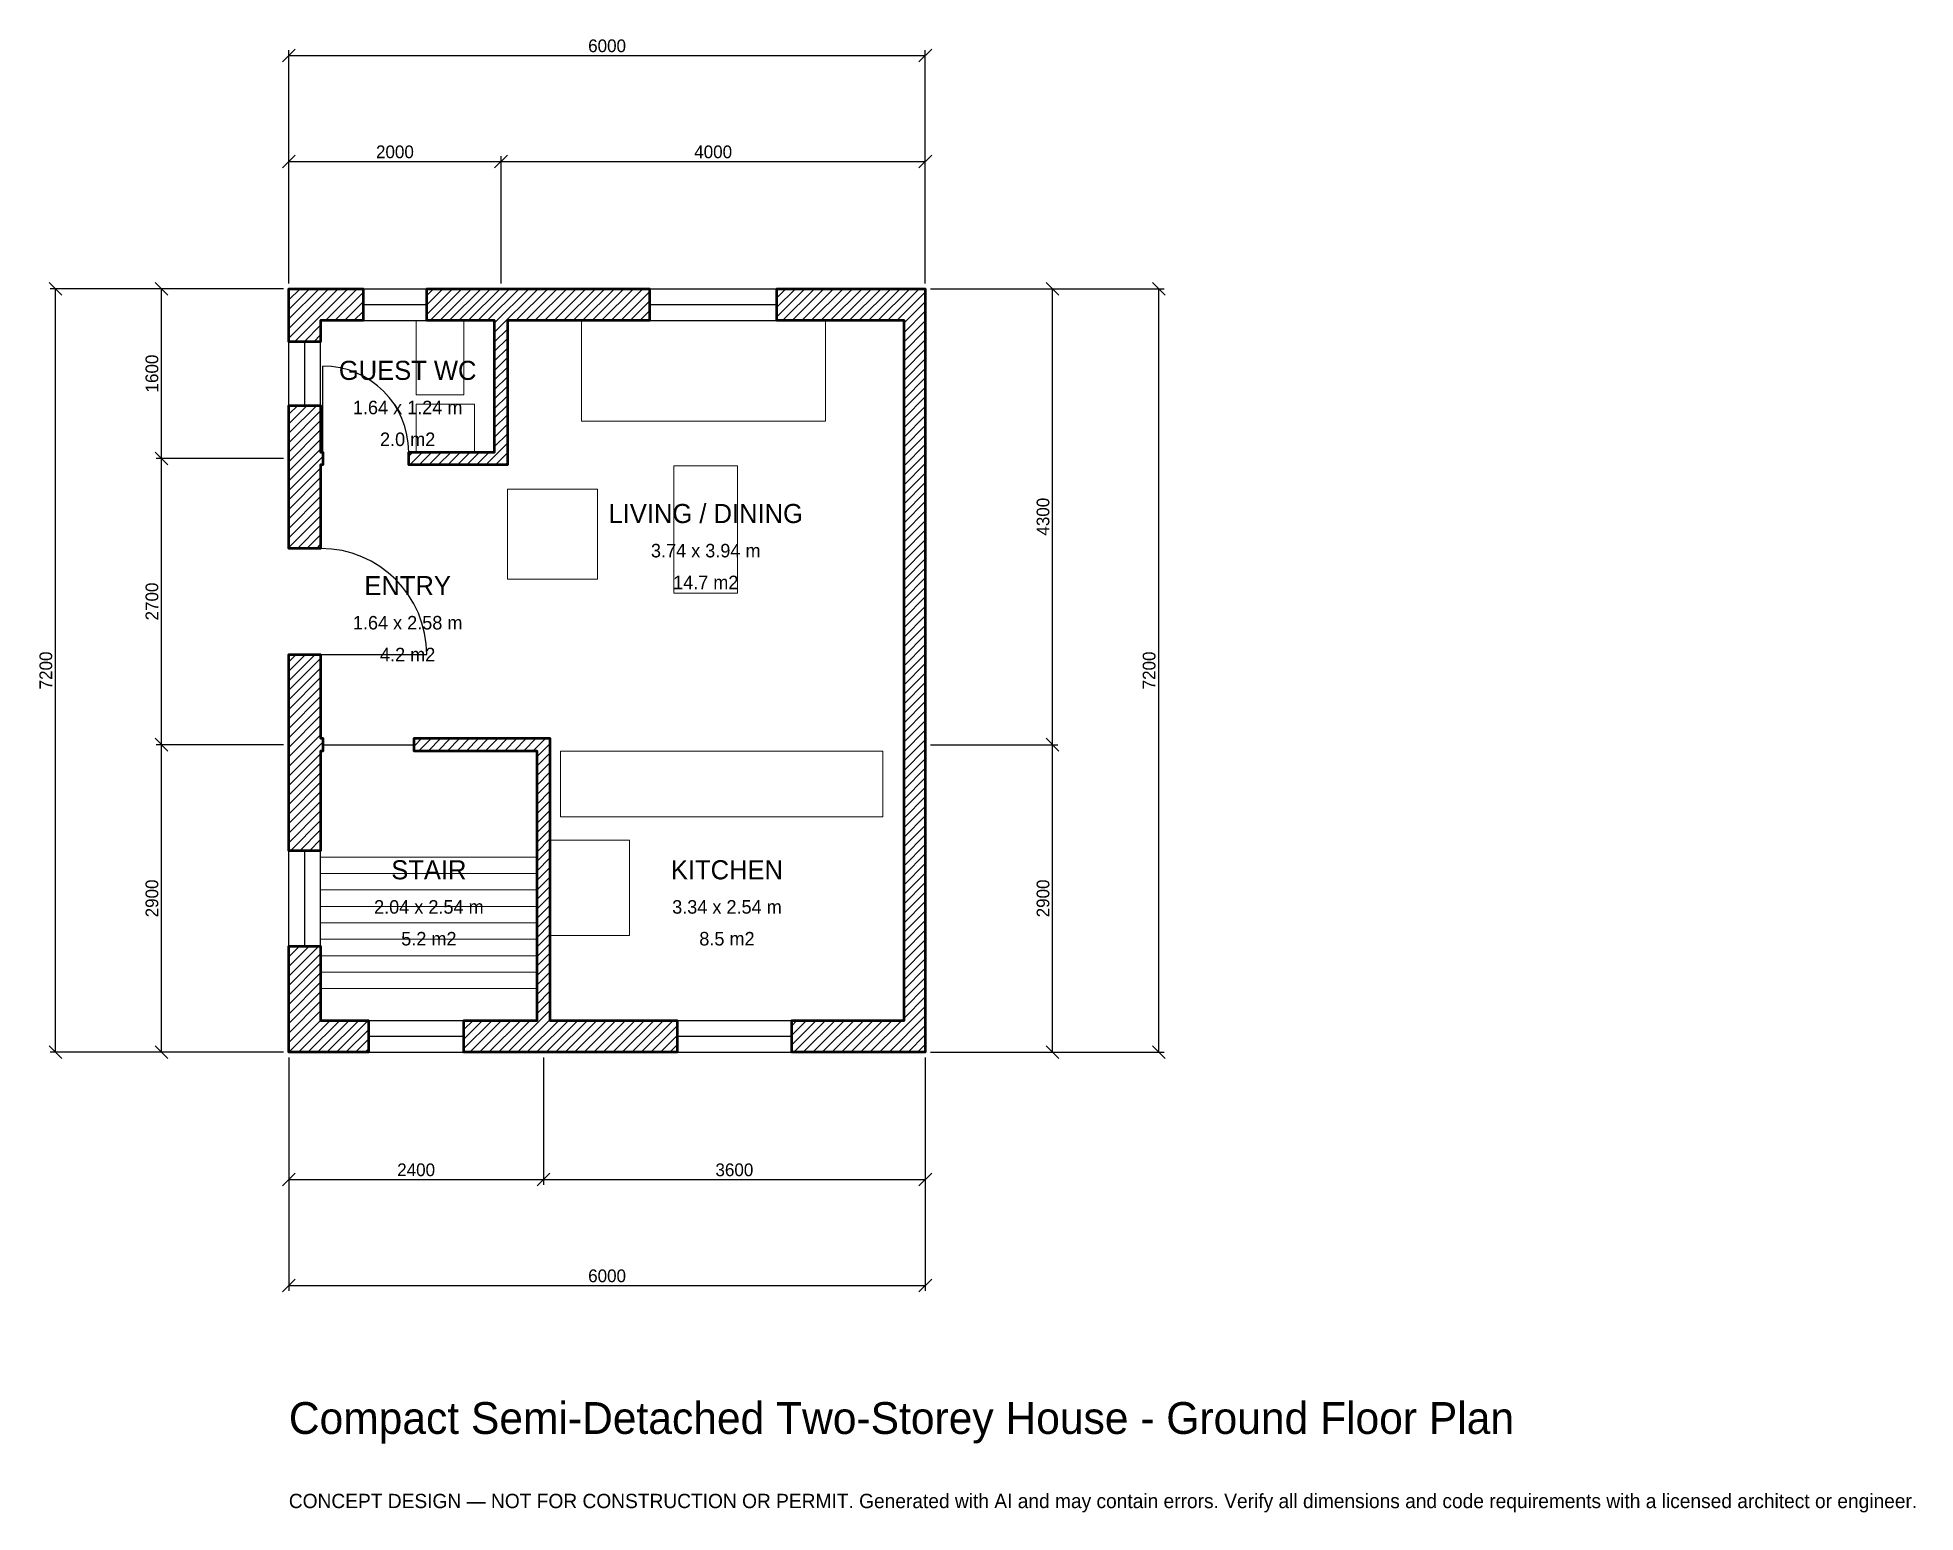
# Model space of a CAD drawing. Header units: millimetres. Extents: x -2369 to 15333, y -4341 to 9569.
import ezdxf
from ezdxf.enums import TextEntityAlignment as Align

# ---------------------------------------------------------------- set-up
doc = ezdxf.new("R2010")
doc.units = ezdxf.units.MM
for name, color, linetype, lineweight in [('A-ANNO-DIMS', 1, 'Continuous', 13), ('A-ANNO-TEXT', 7, 'Continuous', 18), ('A-AREA-IDEN', 7, 'Continuous', 18), ('A-DOOR', 2, 'Continuous', 25), ('A-FLOR-FIXT', 9, 'Continuous', 13), ('A-FLOR-STRS', 3, 'Continuous', 18), ('A-FURN', 9, 'Continuous', 13), ('A-GLAZ', 4, 'Continuous', 25), ('A-WALL', 7, 'Continuous', 50), ('A-WALL-PATT', 8, 'Continuous', 13)]:
    doc.layers.add(name, color=color, linetype=linetype, lineweight=lineweight)
doc.dimstyles.new('PLAN', dxfattribs={"dimtxt": 120, "dimasz": 80, "dimexe": 50, "dimexo": 50, "dimgap": 30, "dimtad": 1, "dimdec": 0, "dimtsz": 60, "dimcen": 2.5, "dimclrd": 1, "dimclre": 1, "dimazin": 3, "dimtfac": 1, "dimtmove": 0, "dimatfit": 3})

msp = doc.modelspace()

# ---------------------------------------------------------------- hatches: boundary and pattern name
at = {"layer": 'A-WALL-PATT'}
h = msp.add_hatch(dxfattribs=at)
h.set_pattern_fill('ANSI31', color=8, scale=20)
h.paths.add_polyline_path([(2340, -0.001), (2340, 0), (2250, 0), (1650, 0), (1650, 300), (2250, 300), (2340, 300), (2340, 2840), (2060, 2840), (1940, 2840), (1180, 2840), (1180, 2960), (1940, 2960), (2060, 2960), (2340, 2960), (2460, 2960), (2460, 2840), (2460, 300), (2550, 300), (3660, 300), (3660, 0), (2550, 0), (2460, 0), (2460, -0.001), (2340, -0.001)])
h.paths.add_polyline_path([(300, 0), (300, -0.001), (0, -0.001), (0, -0.001), (0, 0), (-0.001, 0), (-0.001, 300), (0, 300), (0, 1000), (300, 1000), (300, 300), (750, 300), (750, 0), (300, 0)])
h.paths.add_polyline_path([(0, 2750), (0, 2840), (-0.001, 2840), (-0.001, 2960), (0, 2960), (0, 3050), (0, 3750), (300, 3750), (300, 3050), (300, 2960), (320, 2960), (320, 2840), (300, 2840), (300, 2750), (300, 1900), (0, 1900), (0, 2750)])
h.paths.add_polyline_path([(0, 5450), (0, 5540), (-0.001, 5540), (-0.001, 5660), (0, 5660), (0, 5750), (0, 6100), (300, 6100), (300, 5750), (300, 5660), (320, 5660), (320, 5540), (300, 5540), (300, 5450), (300, 4750), (0, 4750), (0, 5450)])
h.paths.add_polyline_path([(0, 6900), (-0.001, 6900), (-0.001, 7200), (0, 7200), (0, 7200.001), (0, 7200.001), (300, 7200.001), (300, 7200), (700, 7200), (700, 6900), (300, 6900), (300, 6700), (0, 6700), (0, 6900)])
h.paths.add_polyline_path([(1850, 7200), (1940, 7200), (1940, 7200.001), (2060, 7200.001), (2060, 7200), (2150, 7200), (3400, 7200), (3400, 6900), (2150, 6900), (2060, 6900), (2060, 5660), (2060, 5540), (1940, 5540), (1130, 5540), (1130, 5660), (1940, 5660), (1940, 6900), (1850, 6900), (1300, 6900), (1300, 7200), (1850, 7200)])
h.paths.add_polyline_path([(5800, 7200), (5800, 7200.001), (6000, 7200.001), (6000, 7200), (6000.001, 7200), (6000.001, 6900), (6000, 6900), (6000, 3000), (6000, 2800), (6000, 300), (6000.001, 300), (6000.001, 0), (6000, 0), (6000, -0.001), (5800, -0.001), (5800, 0), (4740, 0), (4740, 300), (5800, 300), (5800, 2800), (5800, 3000), (5800, 6900), (4600, 6900), (4600, 7200), (5800, 7200)])

# ---------------------------------------------------------------- linework, layer by layer
at = {"layer": 'A-DOOR'}
for p, q in [((320, 5660), (320, 6470)), ((300, 3750), (1300, 3750)), ((320, 2900), (1180, 2900))]:
    msp.add_line(p, q, dxfattribs=at)
for centre, radius in [((320, 5660), 810), ((300, 3750), 1000)]:
    msp.add_arc(centre, radius, 0, 90, dxfattribs=at)
at = {"layer": 'A-FLOR-FIXT'}
for points in [[(1200, 6200), (1650, 6200), (1650, 6900), (1200, 6900)], [(1200, 5660), (1750, 5660), (1750, 6110), (1200, 6110)], [(2560, 2220), (5600, 2220), (5600, 2840), (2560, 2840)]]:
    msp.add_lwpolyline(points, close=True, dxfattribs=at)
at = {"layer": 'A-FLOR-STRS'}
for p, q in [((300, 1840), (2340, 1840)), ((300, 1685), (2340, 1685)), ((300, 1530), (2340, 1530)), ((300, 1375), (2340, 1375)), ((300, 1220), (2340, 1220)), ((300, 1065), (2340, 1065)), ((300, 910), (2340, 910)), ((300, 755), (2340, 755)), ((300, 600), (2340, 600))]:
    msp.add_line(p, q, dxfattribs=at)
at = {"layer": 'A-FURN'}
for points in [[(2760, 5950), (5060, 5950), (5060, 6900), (2760, 6900)], [(3630, 4330), (4230, 4330), (4230, 5530), (3630, 5530)], [(2060, 4460), (2910, 4460), (2910, 5310), (2060, 5310)], [(2460, 1100), (3210, 1100), (3210, 2000), (2460, 2000)]]:
    msp.add_lwpolyline(points, close=True, dxfattribs=at)
at = {"layer": 'A-GLAZ'}
for p, q in [((700, 7200), (1300, 7200)), ((3400, 7200), (4600, 7200)), ((700, 7050), (1300, 7050)), ((3400, 7050), (4600, 7050)), ((700, 6900), (1300, 6900)), ((3400, 6900), (4600, 6900)), ((0, 6100), (0, 6700)), ((150, 6100), (150, 6700)), ((300, 6100), (300, 6700)), ((0, 1000), (0, 1900)), ((150, 1000), (150, 1900)), ((300, 1000), (300, 1900)), ((750, 300), (1650, 300)), ((3660, 300), (4740, 300)), ((750, 150), (1650, 150)), ((750, 0), (1650, 0)), ((3660, 150), (4740, 150)), ((3660, 0), (4740, 0))]:
    msp.add_line(p, q, dxfattribs=at)
at = {"layer": 'A-WALL'}
for points in [[(0, 6900), (-0.001, 6900), (-0.001, 7200), (0, 7200), (0, 7200.001), (0, 7200.001), (300, 7200.001), (300, 7200), (700, 7200), (700, 6900), (300, 6900), (300, 6700), (0, 6700), (0, 6900)], [(1850, 7200), (1940, 7200), (1940, 7200.001), (2060, 7200.001), (2060, 7200), (2150, 7200), (3400, 7200), (3400, 6900), (2150, 6900), (2060, 6900), (2060, 5660), (2060, 5540), (1940, 5540), (1130, 5540), (1130, 5660), (1940, 5660), (1940, 6900), (1850, 6900), (1300, 6900), (1300, 7200), (1850, 7200)], [(5800, 7200), (5800, 7200.001), (6000, 7200.001), (6000, 7200), (6000.001, 7200), (6000.001, 6900), (6000, 6900), (6000, 3000), (6000, 2800), (6000, 300), (6000.001, 300), (6000.001, 0), (6000, 0), (6000, -0.001), (5800, -0.001), (5800, 0), (4740, 0), (4740, 300), (5800, 300), (5800, 2800), (5800, 3000), (5800, 6900), (4600, 6900), (4600, 7200), (5800, 7200)], [(0, 5450), (0, 5540), (-0.001, 5540), (-0.001, 5660), (0, 5660), (0, 5750), (0, 6100), (300, 6100), (300, 5750), (300, 5660), (320, 5660), (320, 5540), (300, 5540), (300, 5450), (300, 4750), (0, 4750), (0, 5450)], [(0, 2750), (0, 2840), (-0.001, 2840), (-0.001, 2960), (0, 2960), (0, 3050), (0, 3750), (300, 3750), (300, 3050), (300, 2960), (320, 2960), (320, 2840), (300, 2840), (300, 2750), (300, 1900), (0, 1900), (0, 2750)], [(2340, -0.001), (2340, 0), (2250, 0), (1650, 0), (1650, 300), (2250, 300), (2340, 300), (2340, 2840), (2060, 2840), (1940, 2840), (1180, 2840), (1180, 2960), (1940, 2960), (2060, 2960), (2340, 2960), (2460, 2960), (2460, 2840), (2460, 300), (2550, 300), (3660, 300), (3660, 0), (2550, 0), (2460, 0), (2460, -0.001), (2340, -0.001)], [(300, 0), (300, -0.001), (0, -0.001), (0, -0.001), (0, 0), (-0.001, 0), (-0.001, 300), (0, 300), (0, 1000), (300, 1000), (300, 300), (750, 300), (750, 0), (300, 0)]]:
    msp.add_lwpolyline(points, close=True, dxfattribs=at)

# ---------------------------------------------------------------- texts
at = {"layer": 'A-ANNO-TEXT'}
for s, height, p in [('Compact Semi-Detached Two-Storey House - Ground Floor Plan', 300, (0, -3600)), ('CONCEPT DESIGN — NOT FOR CONSTRUCTION OR PERMIT. Generated with AI and may contain errors. Verify all dimensions and code requirements with a licensed architect or engineer.', 135, (0, -4300))]:
    msp.add_text(s, height=height, dxfattribs=at).set_placement(p)
at = {"layer": 'A-AREA-IDEN'}
for s, height, p in [('GUEST WC', 180, (1120, 6430)), ('1.64 x 1.24 m', 127.5, (1120, 6080)), ('2.0 m2', 127.5, (1120, 5780)), ('LIVING / DINING', 180, (3930, 5080)), ('3.74 x 3.94 m', 127.5, (3930, 4730)), ('ENTRY', 180, (1120, 4400)), ('14.7 m2', 127.5, (3930, 4430)), ('1.64 x 2.58 m', 127.5, (1120, 4050)), ('4.2 m2', 127.5, (1120, 3750)), ('STAIR', 180, (1320, 1720)), ('KITCHEN', 180, (4130, 1720)), ('2.04 x 2.54 m', 127.5, (1320, 1370)), ('3.34 x 2.54 m', 127.5, (4130, 1370)), ('5.2 m2', 127.5, (1320, 1070)), ('8.5 m2', 127.5, (4130, 1070))]:
    msp.add_text(s, height=height, dxfattribs=at).set_placement(p, align=Align.MIDDLE_CENTER)

# ---------------------------------------------------------------- dimensions: what is measured, and where the dimension line sits
at = {"layer": 'A-ANNO-DIMS'}
for base, p1, p2, text in [((0, 9400), (0, 7200), (6000, 7200), '6000'), ((0, 8400), (0, 7200), (2000, 7200), '2000'), ((2000, 8400), (2000, 7200), (6000, 7200), '4000'), ((0, -1200), (0, 0), (2400, 0), '2400'), ((0, -2200), (0, 0), (6000, 0), '6000'), ((2400, -1200), (2400, 0), (6000, 0), '3600')]:
    msp.add_linear_dim(base=base, p1=p1, p2=p2, text=text, dimstyle='PLAN', dxfattribs=at).render()
for base, p1, p2, text in [((-2200, 0), (0, 0), (0, 7200), '7200'), ((-1200, 5600), (0, 5600), (0, 7200), '1600'), ((7200, 2900), (6000, 2900), (6000, 7200), '4300'), ((8200, 0), (6000, 0), (6000, 7200), '7200'), ((-1200, 2900), (0, 2900), (0, 5600), '2700'), ((-1200, 0), (0, 0), (0, 2900), '2900'), ((7200, 0), (6000, 0), (6000, 2900), '2900')]:
    msp.add_linear_dim(base=base, p1=p1, p2=p2, angle=90, text=text, dimstyle='PLAN', dxfattribs=at).render()

doc.saveas('drawing.dxf')
